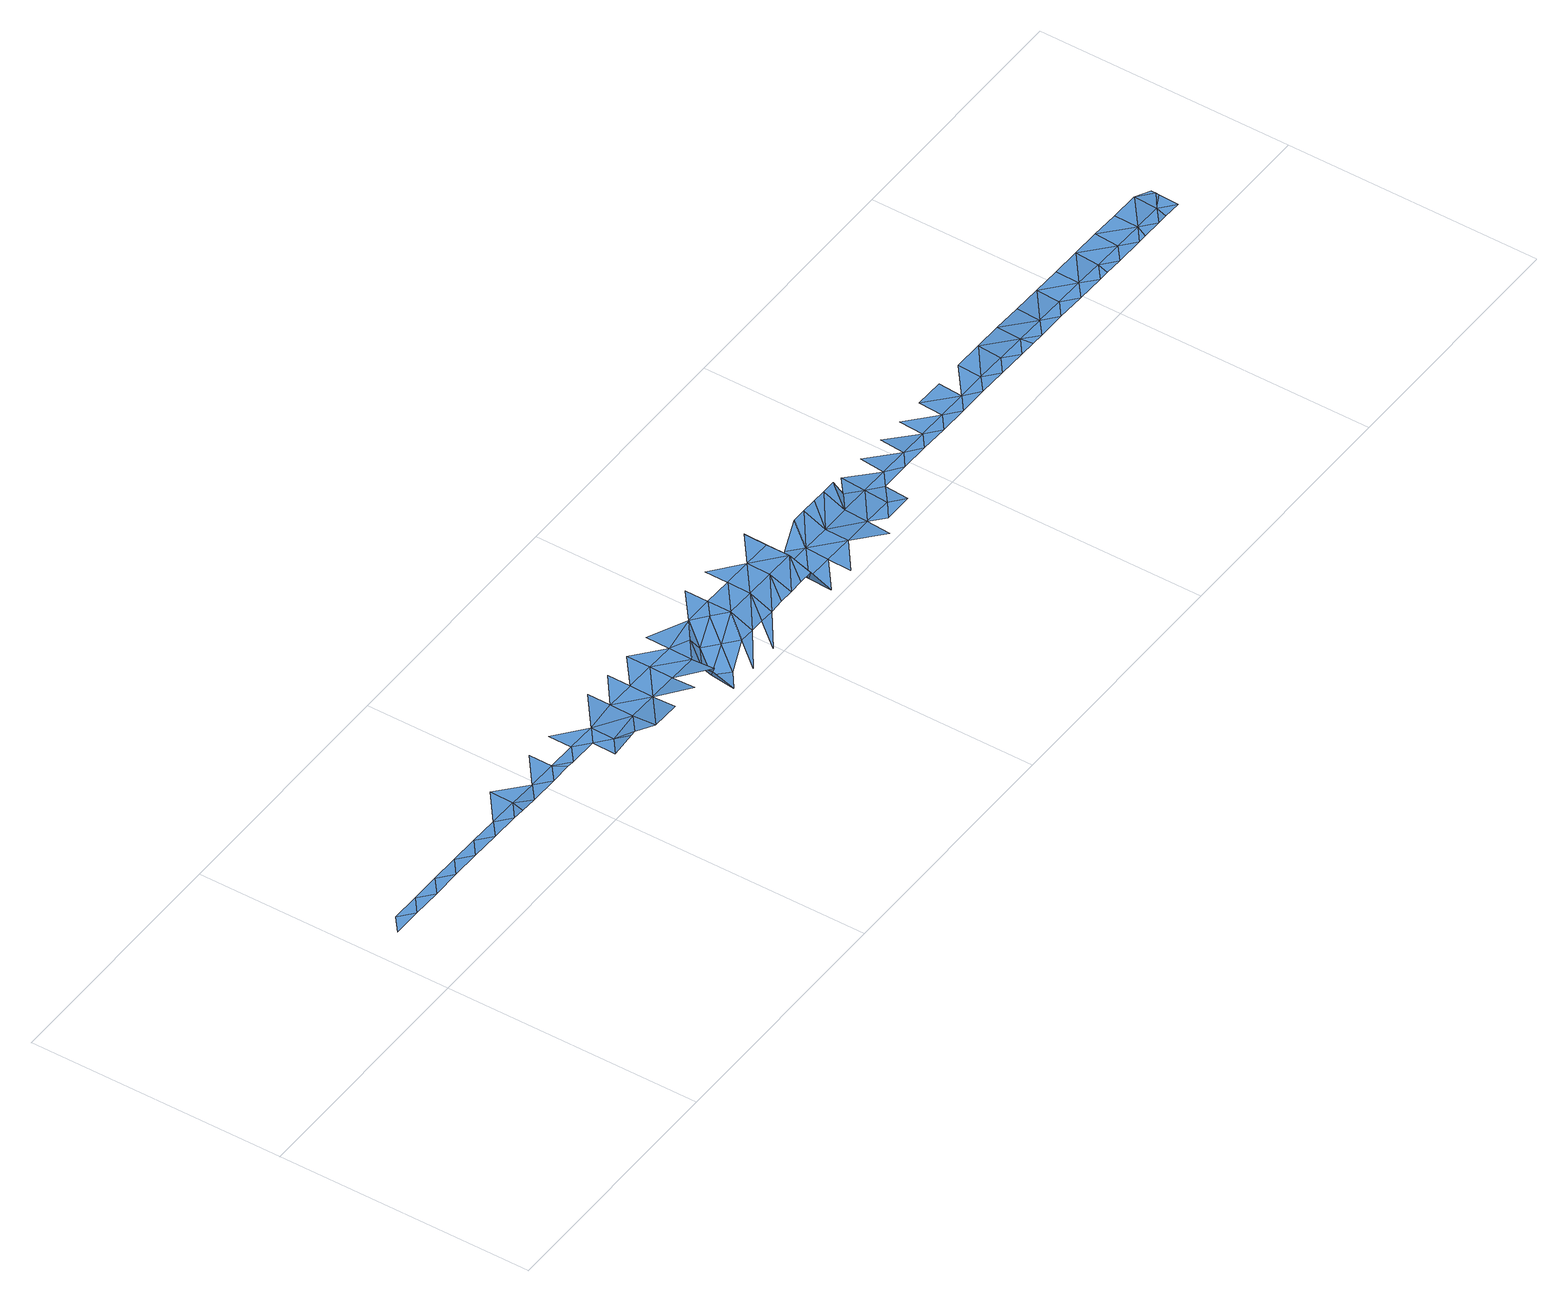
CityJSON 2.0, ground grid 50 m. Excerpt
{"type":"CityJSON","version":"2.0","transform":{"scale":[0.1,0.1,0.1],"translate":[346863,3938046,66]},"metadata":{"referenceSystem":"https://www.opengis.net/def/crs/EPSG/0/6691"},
"CityObjects":{
"waterbody1":{"type":"WaterBody","attributes":{"name":"7","class":"1140","function":"1","WaterBodyRiverFloodingRiskAttribute.description":"4","WaterBodyRiverFloodingRiskAttribute.rankOrg":"4","WaterBodyRiverFloodingRiskAttribute.adminType":"2","WaterBodyRiverFloodingRiskAttribute.scale":"L2"},"geometry":[{"type":"MultiSurface","lod":"1","boundaries":[[[0,1,2]],[[3,1,0]],[[3,0,4]],[[5,3,4]],[[6,5,4]],[[7,5,6]],[[8,7,6]],[[9,7,8]],[[10,9,8]],[[11,9,10]],[[11,10,12]],[[13,11,12]],[[12,14,13]],[[15,11,13]],[[13,14,16]],[[17,15,13]],[[17,13,16]],[[18,17,16]],[[18,19,17]],[[20,19,18]],[[21,17,19]],[[20,22,19]],[[22,23,19]],[[24,23,22]],[[24,25,23]],[[26,27,24]],[[28,27,26]],[[29,23,25]],[[24,27,25]],[[30,27,28]],[[27,31,25]],[[31,27,30]],[[30,32,31]],[[25,31,33]],[[34,25,33]],[[32,35,31]],[[31,35,33]],[[32,36,35]],[[37,38,33]],[[37,33,35]],[[35,39,40]],[[37,35,41]],[[41,35,40]],[[42,37,41]],[[41,40,43]],[[44,42,41]],[[40,45,43]],[[44,41,43]],[[43,45,46]],[[46,47,43]],[[47,48,43]],[[44,43,48]],[[49,44,50]],[[44,48,50]],[[48,51,50]],[[51,52,50]],[[53,54,55]],[[52,56,50]],[[52,55,57]],[[55,54,57]],[[57,56,52]],[[54,58,57]],[[59,50,56]],[[58,60,57]],[[56,57,61]],[[58,62,60]],[[61,57,60]],[[62,63,60]],[[63,64,60]],[[64,65,60]],[[66,64,63]],[[61,60,65]],[[67,61,65]],[[66,68,64]],[[65,64,69]],[[64,68,69]],[[70,69,68]],[[71,65,69]],[[70,72,69]],[[73,65,71]],[[74,75,69]],[[69,72,74]],[[71,69,75]],[[76,77,71]],[[76,71,75]],[[73,71,77]]]}]},
"waterbody2":{"type":"WaterBody","attributes":{"name":"7","class":"1140","function":"1","WaterBodyRiverFloodingRiskAttribute.description":"4","WaterBodyRiverFloodingRiskAttribute.rankOrg":"1","WaterBodyRiverFloodingRiskAttribute.adminType":"2","WaterBodyRiverFloodingRiskAttribute.scale":"L2"},"geometry":[{"type":"MultiSurface","lod":"1","boundaries":[[[78,79,46]],[[47,46,79]],[[48,47,51]],[[51,47,79]],[[78,53,79]],[[55,51,79]],[[53,55,79]],[[55,52,51]],[[80,58,54]],[[81,63,62]],[[74,72,82]],[[72,83,82]],[[75,74,82]],[[84,75,82]],[[76,75,84]],[[77,76,84]],[[82,83,85]],[[84,82,86]],[[86,82,85]],[[84,86,87]],[[88,89,85]],[[90,87,86]],[[85,89,86]],[[90,86,91]],[[86,92,91]],[[92,86,89]],[[93,91,92]],[[89,94,92]],[[95,94,89]],[[93,92,96]],[[94,97,92]],[[92,97,96]],[[98,96,97]],[[99,100,94]],[[94,101,97]],[[100,101,94]],[[98,97,102]],[[103,100,99]],[[102,97,101]],[[104,101,100]],[[105,102,101]],[[103,104,100]],[[104,106,101]],[[105,101,106]],[[107,106,104]],[[107,108,106]],[[109,106,108]],[[107,110,108]],[[108,111,112]],[[111,108,110]],[[111,110,113]],[[114,111,113]],[[115,111,114]],[[113,116,114]],[[116,117,114]],[[118,114,117]],[[119,118,117]],[[116,120,117]],[[121,117,120]],[[117,121,122]],[[121,120,123]],[[124,121,123]],[[122,121,125]],[[125,121,124]],[[123,126,124]],[[127,125,124]],[[127,124,126]],[[127,126,128]],[[129,125,127]],[[127,128,130]],[[127,131,129]],[[131,127,130]],[[131,132,129]],[[131,130,133]],[[134,132,131]],[[135,131,133]],[[131,135,134]],[[135,133,136]],[[137,135,136]],[[134,135,137]],[[134,137,138]],[[137,136,139]],[[137,139,140]],[[138,137,141]],[[139,142,140]],[[141,137,140]],[[140,142,143]],[[144,141,140]],[[140,143,144]],[[145,144,143]],[[141,144,146]],[[144,147,146]],[[144,145,147]],[[148,147,145]],[[147,149,146]],[[150,147,148]],[[151,147,150]],[[149,147,152]],[[150,153,151]],[[152,147,151]],[[154,151,153]],[[155,152,151]],[[156,151,154]],[[155,151,156]],[[157,152,155]]]}]}
},
"vertices":[
[57,101,78],[29,125,78],[1,102,78],[86,124,78],[114,100,79],[143,123,80],[170,99,80],[199,122,80],[227,98,80],[256,121,80],[284,97,80],[312,120,80],[340,96,80],[369,119,80],[364,96,79],[370,165,80],[397,95,78],[426,118,78],[454,94,78],[482,117,78],[496,94,78],[483,163,78],[510,93,78],[539,116,78],[567,92,78],[596,115,78],[566,46,78],[595,69,78],[612,45,85],[540,162,78],[623,45,86],[651,68,88],[651,22,91],[652,114,88],[653,160,88],[708,67,88],[707,21,91],[709,113,88],[710,159,88],[764,20,91],[765,66,88],[766,112,88],[766,158,88],[821,65,88],[822,111,88],[821,19,91],[849,41,50],[850,64,48],[850,87,98],[823,157,88],[879,110,109],[878,87,59],[907,87,109],[906,40,7],[934,40,58],[906,63,59],[935,109,109],[935,63,109],[963,39,58],[936,155,109],[991,62,109],[992,108,109],[991,39,58],[1019,38,58],[1048,61,109],[1049,107,109],[1048,38,60],[993,154,109],[1076,37,60],[1105,60,109],[1104,37,61],[1105,106,109],[1133,36,61],[1106,152,109],[1133,60,62],[1133,83,62],[1134,106,62],[1134,129,63],
[877,18,3],[878,64,9],[934,17,6],[991,16,8],[1161,59,14],[1160,13,13],[1162,105,15],[1218,58,14],[1219,104,16],[1191,128,17],[1217,12,14],[1275,57,14],[1219,127,66],[1247,127,66],[1275,103,16],[1276,126,67],[1331,56,15],[1330,10,13],[1304,126,67],[1332,102,17],[1332,125,67],[1359,33,14],[1388,55,15],[1389,101,18],[1361,125,19],[1416,32,15],[1417,78,17],[1389,148,22],[1445,100,18],[1473,77,19],[1502,99,19],[1446,147,22],[1530,76,19],[1558,98,18],[1503,146,22],[1586,75,18],[1615,97,18],[1559,145,20],[1643,74,18],[1672,97,18],[1616,144,20],[1673,143,20],[1700,73,19],[1728,96,19],[1729,142,20],[1756,72,19],[1785,95,18],[1786,141,21],[1813,71,18],[1842,94,18],[1845,70,18],[1842,140,21],[1870,70,18],[1898,93,18],[1899,139,20],[1926,69,18],[1956,138,19],[1955,92,17],[1983,68,17],[2012,91,17],[2012,137,18],[2040,67,16],[2068,90,16],[2069,136,18],[2061,67,16],[2096,66,16],[2125,89,16],[2153,65,16],[2126,135,18],[2182,88,16],[2171,65,16],[2182,134,17],[2209,64,16],[2238,87,15],[2239,133,17],[2231,64,15],[2266,63,15],[2267,109,17],[2267,102,16],[2267,118,17]
]}
